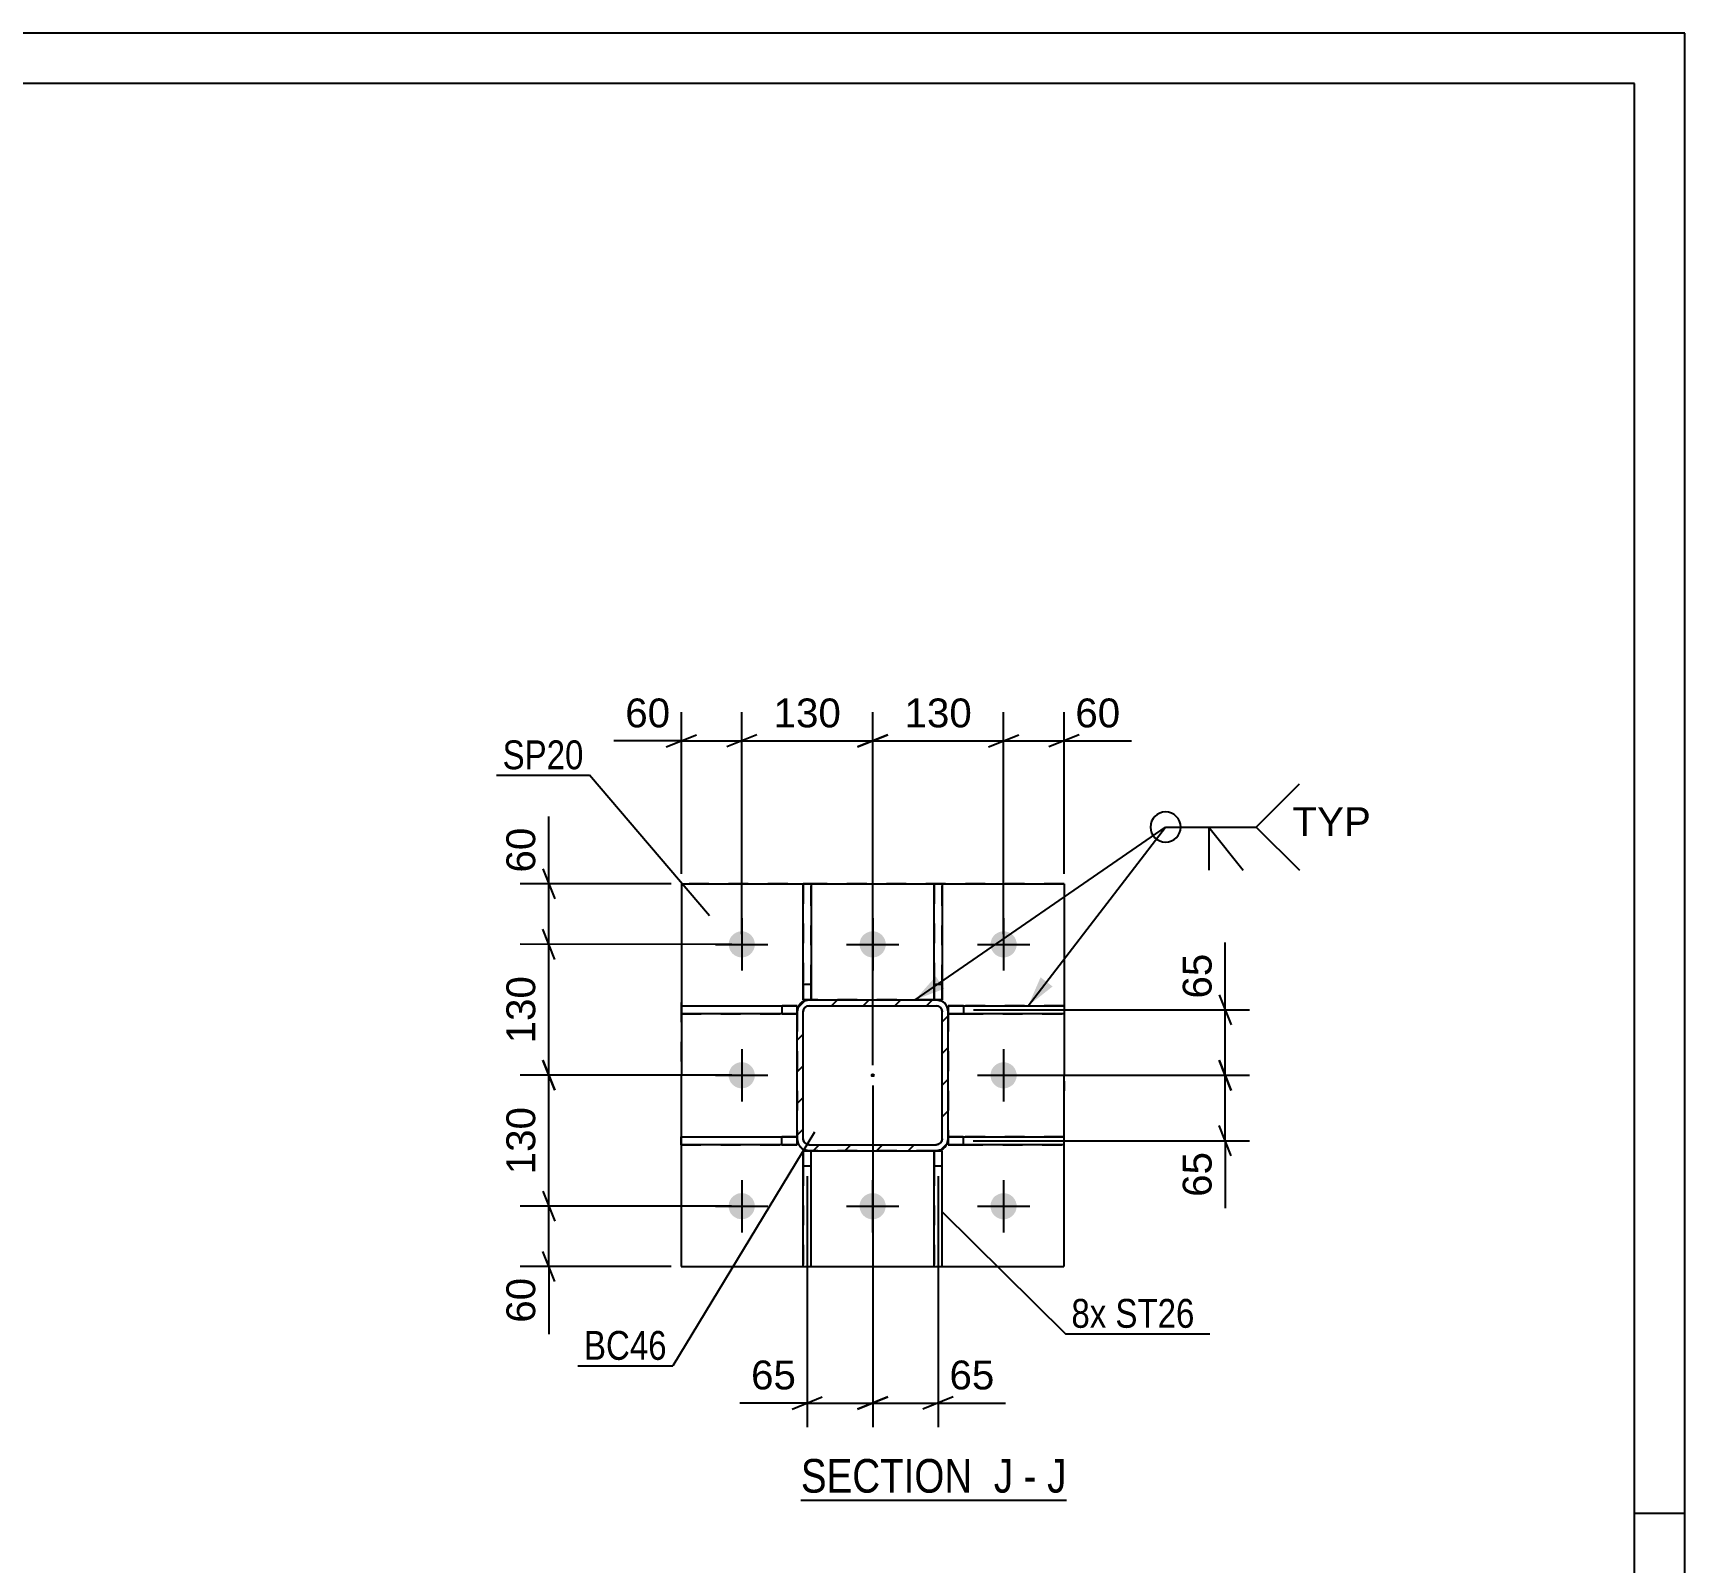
# Model space of a CAD drawing. Header units: millimetres. Extents: x -160 to 681, y -274 to 320.
# Drawn here: x 516.9 to 680.9, y 168.1 to 320 of the extents above; entities that cross this region are included whole.
import ezdxf

# ---------------------------------------------------------------- set-up
doc = ezdxf.new("R2010")
doc.units = ezdxf.units.MM
doc.linetypes.add('DXK_LINE_DOT2', pattern=[3.9198, 1.9599, -1.9599])
doc.linetypes.add('DXK_LINE_DOT3', pattern=[5.9187, 2.979, -0.9799, 0.9799, -0.9799])
doc.styles.add('Arial', font='ARIAL.TTF', dxfattribs={"height": 0.2})
doc.styles.add('Arial Narrow', font='ARIALN.TTF', dxfattribs={"height": 0.2})

# ---------------------------------------------------------------- blocks, each defined once
blk = doc.blocks.new('Unknown-284857079-1134')
at = {"color": 5, "linetype": 'Continuous'}
for p, q in [((680.94, 319.99), (-160.06, 319.99)), ((680.94, -274.01), (680.94, 319.99)), ((675.94, 314.99), (-155.06, 314.99)), ((675.94, -269.01), (675.94, 314.99)), ((680.94, 172.99), (675.94, 172.99))]:
    blk.add_line(p, q, dxfattribs=at)
blk = doc.blocks.new('Unknown-284857079-24 - 1971')
at = {"color": 6, "linetype": 'Continuous'}
blk.add_line((593.16, 174.31), (619.53, 174.31), dxfattribs=at)
at = {"color": 0, "linetype": 'Continuous'}
for points in [[(611.27, 175.06), (611.27, 178.56), (593.16, 178.56), (593.16, 175.06)], [(614.23, 175.06), (614.23, 178.56), (612.32, 178.56), (612.32, 175.06)], [(616.56, 175.06), (616.56, 178.56), (615.28, 178.56), (615.28, 175.06)], [(619.53, 175.06), (619.53, 178.56), (617.61, 178.56), (617.61, 175.06)]]:
    blk.add_wipeout(points, dxfattribs=at)
at = {"color": 7, "linetype": 'Continuous', "style": 'Arial Narrow'}
for s, p in [('SECTION ', (593.16, 175.06)), ('J', (612.32, 175.06)), ('J', (617.61, 175.06)), ('-', (615.28, 175.06))]:
    blk.add_text(s, height=3.34, dxfattribs=at).set_placement(p)
blk = doc.blocks.new('Part-284857079-2056 - 1971')
at = {"linetype": 'Continuous'}
h = blk.add_hatch(dxfattribs=at)
h.set_pattern_fill('', scale=0.7, style=0, pattern_type=0)
h.set_pattern_definition([(45, (607.045, 209.0912), (-1.57154, 1.57154), [])])
h.paths.add_polyline_path([(606.59, 209), (607.04, 209.09), (607.43, 209.35), (607.69, 209.74), (607.79, 210.2), (607.79, 222.8), (607.7, 223.26), (607.44, 223.65), (607.05, 223.91), (606.59, 224), (593.99, 224), (593.53, 223.91), (593.14, 223.65), (592.88, 223.26), (592.79, 222.8), (592.79, 210.2), (592.88, 209.74), (593.14, 209.35), (593.53, 209.09), (593.99, 209)])
h.paths.add_polyline_path([(593.99, 209.6), (593.76, 209.65), (593.56, 209.78), (593.43, 209.97), (593.39, 210.2), (593.39, 222.8), (593.43, 223.03), (593.56, 223.23), (593.76, 223.36), (593.99, 223.4), (606.59, 223.4), (606.82, 223.35), (607.01, 223.22), (607.14, 223.03), (607.19, 222.8), (607.19, 210.2), (607.14, 209.97), (607.01, 209.78), (606.82, 209.65), (606.59, 209.6)])
blk.add_hatch(color=246, dxfattribs=at).paths.add_polyline_path([(600.29, 216.4, -1), (600.29, 216.6, -1)])
at = {"color": 7, "linetype": 'DXK_LINE_DOT2'}
for p, q in [((592.79, 222.81), (592.88, 223.26)), ((593.56, 223.23), (593.43, 223.03)), ((593.53, 223.91), (593.99, 224)), ((593.76, 223.36), (593.56, 223.23)), ((593.99, 223.4), (593.76, 223.36)), ((606.59, 224), (593.99, 224)), ((593.99, 223.4), (606.59, 223.4)), ((606.59, 224), (607.05, 223.91)), ((606.82, 223.35), (606.59, 223.4)), ((607.01, 223.22), (606.82, 223.35)), ((607.14, 223.03), (607.01, 223.22)), ((607.7, 223.26), (607.79, 222.8)), ((592.79, 222.8), (592.79, 222.81)), ((592.79, 222.8), (592.79, 210.2)), ((593.43, 223.03), (593.39, 222.8)), ((593.39, 210.2), (593.39, 222.8)), ((607.19, 222.8), (607.14, 223.03)), ((607.19, 210.2), (607.19, 222.8)), ((607.79, 222.8), (607.79, 210.2)), ((592.88, 209.74), (592.79, 210.2)), ((592.79, 210.2), (592.79, 210.2)), ((593.39, 210.2), (593.43, 209.97)), ((593.43, 209.97), (593.56, 209.78)), ((607.01, 209.78), (607.14, 209.97)), ((607.14, 209.97), (607.19, 210.2)), ((607.79, 210.2), (607.69, 209.74)), ((593.99, 209), (593.53, 209.09)), ((593.56, 209.78), (593.76, 209.65)), ((593.76, 209.65), (593.99, 209.6)), ((593.99, 209.6), (606.59, 209.6)), ((606.59, 209), (593.99, 209)), ((606.59, 209.6), (606.81, 209.65)), ((607.04, 209.09), (606.59, 209)), ((606.81, 209.65), (607.01, 209.78))]:
    blk.add_line(p, q, dxfattribs=at)
at = {"color": 2, "linetype": 'Continuous'}
for p, q in [((592.88, 223.26), (592.79, 222.8)), ((593.43, 223.03), (593.56, 223.23)), ((593.99, 224), (593.53, 223.91)), ((593.56, 223.23), (593.76, 223.36)), ((593.76, 223.36), (593.99, 223.4)), ((593.99, 224), (593.99, 224)), ((593.99, 224), (606.59, 224)), ((593.99, 223.4), (593.99, 223.4)), ((593.99, 223.4), (606.59, 223.4)), ((606.59, 224), (606.59, 224)), ((607.05, 223.91), (606.59, 224)), ((606.59, 223.4), (606.59, 223.4)), ((606.59, 223.4), (606.82, 223.35)), ((606.82, 223.35), (607.01, 223.22)), ((607.01, 223.22), (607.14, 223.03)), ((607.79, 222.8), (607.7, 223.26)), ((592.79, 222.8), (592.79, 222.8)), ((592.79, 210.2), (592.79, 222.8)), ((593.39, 222.8), (593.43, 223.03)), ((593.39, 222.8), (593.39, 222.8)), ((593.39, 210.2), (593.39, 222.8)), ((607.14, 223.03), (607.19, 222.8)), ((607.19, 222.8), (607.19, 222.8)), ((607.19, 210.2), (607.19, 222.8)), ((607.79, 222.8), (607.79, 222.8)), ((607.79, 210.2), (607.79, 222.8)), ((592.79, 210.2), (592.79, 210.2)), ((592.79, 210.2), (592.88, 209.74)), ((593.39, 210.2), (593.39, 210.2)), ((593.43, 209.97), (593.39, 210.2)), ((593.56, 209.78), (593.43, 209.97)), ((607.14, 209.97), (607.01, 209.78)), ((607.19, 210.2), (607.14, 209.97)), ((607.19, 210.2), (607.19, 210.2)), ((607.69, 209.74), (607.79, 210.2)), ((607.79, 210.2), (607.79, 210.2)), ((593.53, 209.09), (593.99, 209)), ((593.76, 209.65), (593.56, 209.78)), ((593.99, 209.6), (593.76, 209.65)), ((593.99, 209.6), (593.99, 209.6)), ((593.99, 209.6), (606.59, 209.6)), ((593.99, 209), (593.99, 209)), ((593.99, 209), (606.59, 209)), ((606.82, 209.65), (606.59, 209.6)), ((606.59, 209.6), (606.59, 209.6)), ((606.59, 209), (607.04, 209.09)), ((606.59, 209), (606.59, 209)), ((607.01, 209.78), (606.82, 209.65))]:
    blk.add_line(p, q, dxfattribs=at)
at = {"color": 7, "linetype": 'DXK_LINE_DOT3'}
blk.add_line((600.29, 216.5), (600.29, 216.5), dxfattribs=at)
at = {"color": 246, "linetype": 'DXK_LINE_DOT2'}
blk.add_line((600.29, 216.5), (600.29, 216.5), dxfattribs=at)
at = {"color": 246, "linetype": 'Continuous'}
blk.add_circle((600.29, 216.5), 0.1, dxfattribs=at)
at = {"color": 7, "linetype": 'DXK_LINE_DOT2'}
for centre, start, end in [((593.99, 222.8), 112.4901, 157.4901), ((606.59, 222.8), 22.4901, 67.4901), ((593.99, 210.2), 202.4901, 247.4901), ((606.59, 210.2), 292.4901, 337.4901)]:
    blk.add_arc(centre, 1.2, start, end, dxfattribs=at)
at = {"color": 2, "linetype": 'Continuous'}
for centre, start, end in [((593.99, 222.8), 112.4901, 157.4901), ((606.59, 222.8), 22.4901, 67.4901), ((593.99, 210.2), 202.4901, 247.4901), ((606.59, 210.2), 292.4901, 337.4901)]:
    blk.add_arc(centre, 1.2, start, end, dxfattribs=at)
blk = doc.blocks.new('Part-284857079-2105 - 1971')
at = {"color": 2, "linetype": 'Continuous'}
for p, q in [((607.79, 223.4), (607.79, 223.4)), ((607.79, 223.4), (619.29, 223.4)), ((607.79, 223.4), (607.79, 222.8)), ((619.29, 223.4), (619.29, 222.6)), ((619.29, 222.6), (607.79, 222.6))]:
    blk.add_line(p, q, dxfattribs=at)
at = {"color": 7, "linetype": 'DXK_LINE_DOT2'}
for p, q in [((609.29, 223.4), (607.79, 223.4)), ((607.79, 223.4), (607.79, 222.6)), ((619.29, 223.4), (609.29, 223.4)), ((609.29, 223.4), (609.29, 222.6)), ((607.79, 222.8), (607.79, 222.6)), ((607.79, 222.6), (609.29, 222.6)), ((607.79, 222.6), (607.79, 222.6)), ((609.29, 222.6), (619.29, 222.6))]:
    blk.add_line(p, q, dxfattribs=at)
blk = doc.blocks.new('Part-284857079-2053 - 1971')
at = {"color": 2, "linetype": 'Continuous'}
for p, q in [((581.29, 235.5), (581.28, 197.5)), ((581.29, 235.5), (581.29, 235.5)), ((581.29, 235.5), (619.29, 235.5)), ((619.29, 235.5), (619.28, 197.5)), ((619.29, 235.5), (619.29, 235.5)), ((581.28, 197.5), (581.28, 197.5)), ((581.28, 197.5), (619.28, 197.5)), ((619.28, 197.5), (619.28, 197.5))]:
    blk.add_line(p, q, dxfattribs=at)
at = {"color": 7, "linetype": 'DXK_LINE_DOT2'}
for p, q in [((581.29, 235.5), (581.28, 197.5)), ((619.29, 235.5), (581.29, 235.5)), ((619.29, 235.5), (619.28, 197.5)), ((581.28, 197.5), (619.28, 197.5))]:
    blk.add_line(p, q, dxfattribs=at)
blk = doc.blocks.new('Part-284857079-2095 - 1971')
at = {"color": 2, "linetype": 'Continuous'}
for p, q in [((581.29, 222.6), (581.29, 223.4)), ((581.29, 223.4), (592.79, 223.4)), ((592.79, 223.4), (592.79, 222.8)), ((592.79, 223.4), (592.79, 223.4)), ((592.79, 222.6), (581.29, 222.6))]:
    blk.add_line(p, q, dxfattribs=at)
at = {"color": 7, "linetype": 'DXK_LINE_DOT2'}
for p, q in [((581.29, 223.4), (591.29, 223.4)), ((591.29, 222.6), (591.29, 223.4)), ((592.79, 223.4), (591.29, 223.4)), ((592.79, 222.6), (592.79, 223.4)), ((581.29, 222.6), (591.29, 222.6)), ((591.29, 222.6), (592.79, 222.6)), ((592.79, 222.8), (592.79, 222.6)), ((592.79, 222.6), (592.79, 222.6))]:
    blk.add_line(p, q, dxfattribs=at)
blk = doc.blocks.new('Part-284857079-2100 - 1971')
at = {"color": 2, "linetype": 'Continuous'}
for p, q in [((581.28, 209.6), (581.28, 210.4)), ((581.28, 210.4), (592.79, 210.4)), ((592.78, 210.4), (592.79, 210.4)), ((592.79, 210.2), (592.79, 209.6)), ((592.79, 209.6), (581.28, 209.6)), ((592.78, 209.6), (592.79, 209.6))]:
    blk.add_line(p, q, dxfattribs=at)
at = {"color": 7, "linetype": 'DXK_LINE_DOT2'}
for p, q in [((581.28, 210.4), (591.28, 210.4)), ((591.28, 209.6), (591.28, 210.4)), ((592.78, 210.4), (591.28, 210.4)), ((592.78, 209.6), (592.78, 210.4)), ((592.79, 210.4), (592.79, 210.2)), ((581.28, 209.6), (591.28, 209.6)), ((591.28, 209.6), (592.78, 209.6))]:
    blk.add_line(p, q, dxfattribs=at)
blk = doc.blocks.new('Part-284857079-2110 - 1971')
at = {"color": 7, "linetype": 'DXK_LINE_DOT2'}
for p, q in [((609.28, 210.4), (607.78, 210.4)), ((607.78, 210.4), (607.79, 210.4)), ((607.78, 210.4), (607.78, 209.6)), ((607.79, 210.4), (607.79, 210.2)), ((619.28, 210.4), (609.28, 210.4)), ((609.28, 210.4), (609.28, 209.6)), ((607.78, 209.6), (609.28, 209.6)), ((609.28, 209.6), (619.28, 209.6))]:
    blk.add_line(p, q, dxfattribs=at)
at = {"color": 2, "linetype": 'Continuous'}
for p, q in [((607.79, 210.4), (619.28, 210.4)), ((607.79, 210.2), (607.79, 209.6)), ((619.28, 210.4), (619.28, 209.6)), ((607.79, 209.6), (607.78, 209.6)), ((619.28, 209.6), (607.79, 209.6))]:
    blk.add_line(p, q, dxfattribs=at)
blk = doc.blocks.new('Part-284857079-2125 - 1971')
at = {"color": 2, "linetype": 'Continuous'}
for p, q in [((607.19, 235.5), (606.39, 235.5)), ((606.39, 224), (606.39, 235.5)), ((607.19, 235.5), (607.19, 224)), ((607.19, 224), (606.59, 224)), ((607.19, 224), (607.19, 224))]:
    blk.add_line(p, q, dxfattribs=at)
at = {"color": 7, "linetype": 'DXK_LINE_DOT2'}
for p, q in [((606.39, 235.5), (606.39, 225.5)), ((607.19, 225.5), (607.19, 235.5)), ((607.19, 225.5), (606.39, 225.5)), ((606.39, 225.5), (606.39, 224)), ((607.19, 224), (607.19, 225.5)), ((606.59, 224), (606.39, 224)), ((607.19, 224), (606.39, 224)), ((606.39, 224), (606.39, 224))]:
    blk.add_line(p, q, dxfattribs=at)
blk = doc.blocks.new('Part-284857079-2130 - 1971')
at = {"color": 2, "linetype": 'Continuous'}
for p, q in [((594.19, 235.5), (593.39, 235.5)), ((593.39, 224), (593.39, 235.5)), ((594.19, 235.5), (594.19, 224)), ((593.99, 224), (593.39, 224)), ((593.39, 224), (593.39, 224))]:
    blk.add_line(p, q, dxfattribs=at)
at = {"color": 7, "linetype": 'DXK_LINE_DOT2'}
for p, q in [((593.39, 235.5), (593.39, 225.5)), ((594.19, 225.5), (594.19, 235.5)), ((594.19, 225.5), (593.39, 225.5)), ((593.39, 225.5), (593.39, 224)), ((594.19, 224), (594.19, 225.5)), ((594.19, 224), (593.39, 224)), ((594.19, 224), (593.99, 224)), ((594.19, 224), (594.19, 224))]:
    blk.add_line(p, q, dxfattribs=at)
blk = doc.blocks.new('Part-284857079-2135 - 1971')
at = {"color": 2, "linetype": 'Continuous'}
for p, q in [((606.38, 197.5), (606.38, 209)), ((607.18, 209), (606.59, 209)), ((607.18, 209), (607.18, 209)), ((607.18, 197.5), (607.18, 209)), ((606.38, 197.5), (607.18, 197.5))]:
    blk.add_line(p, q, dxfattribs=at)
at = {"color": 7, "linetype": 'DXK_LINE_DOT2'}
for p, q in [((606.38, 209), (606.38, 209)), ((606.38, 209), (606.38, 207.5)), ((606.59, 209), (606.38, 209)), ((606.38, 209), (607.18, 209)), ((607.18, 207.5), (607.18, 209)), ((606.38, 207.5), (606.38, 197.5)), ((606.38, 207.5), (607.18, 207.5)), ((607.18, 197.5), (607.18, 207.5))]:
    blk.add_line(p, q, dxfattribs=at)
blk = doc.blocks.new('Part-284857079-2140 - 1971')
at = {"color": 2, "linetype": 'Continuous'}
for p, q in [((593.38, 197.5), (593.39, 209)), ((593.99, 209), (593.39, 209)), ((594.18, 197.5), (594.19, 209)), ((593.38, 197.5), (594.18, 197.5))]:
    blk.add_line(p, q, dxfattribs=at)
at = {"color": 7, "linetype": 'DXK_LINE_DOT2'}
for p, q in [((593.39, 209), (593.38, 209)), ((593.38, 209), (593.38, 207.5)), ((593.38, 209), (594.18, 209)), ((594.19, 209), (593.99, 209)), ((594.18, 209), (594.19, 209)), ((594.18, 207.5), (594.18, 209)), ((593.38, 207.5), (593.38, 197.5)), ((593.38, 207.5), (594.18, 207.5)), ((594.18, 197.5), (594.18, 207.5))]:
    blk.add_line(p, q, dxfattribs=at)
blk = doc.blocks.new('Bolt-284857079-2143 - 1971')
at = {"linetype": 'Continuous'}
for points in [[(586.01, 229.29), (585.99, 229.56), (586.03, 229.83), (586.12, 230.08), (586.27, 230.31), (586.46, 230.5), (586.69, 230.65), (586.94, 230.76), (587.21, 230.8), (587.48, 230.79), (587.74, 230.72), (587.98, 230.6), (588.2, 230.43), (588.37, 230.22), (588.5, 229.98), (588.57, 229.72), (588.59, 229.45), (588.55, 229.18), (588.45, 228.93), (588.31, 228.7), (588.12, 228.5), (587.89, 228.35), (587.64, 228.25), (587.37, 228.21), (587.1, 228.22), (586.84, 228.28), (586.59, 228.41), (586.38, 228.57), (586.21, 228.78), (586.08, 229.02)], [(599.01, 229.28), (598.99, 229.55), (599.03, 229.82), (599.12, 230.08), (599.27, 230.31), (599.46, 230.5), (599.69, 230.65), (599.94, 230.75), (600.21, 230.8), (600.48, 230.79), (600.74, 230.72), (600.98, 230.6), (601.2, 230.43), (601.37, 230.22), (601.5, 229.98), (601.57, 229.72), (601.59, 229.45), (601.55, 229.18), (601.45, 228.92), (601.31, 228.69), (601.12, 228.5), (600.89, 228.35), (600.64, 228.25), (600.37, 228.2), (600.1, 228.21), (599.84, 228.28), (599.59, 228.4), (599.38, 228.57), (599.21, 228.78), (599.08, 229.02)], [(612.01, 229.28), (611.99, 229.55), (612.03, 229.82), (612.12, 230.08), (612.27, 230.31), (612.46, 230.5), (612.69, 230.65), (612.94, 230.75), (613.21, 230.8), (613.48, 230.78), (613.74, 230.72), (613.98, 230.6), (614.2, 230.43), (614.37, 230.22), (614.5, 229.98), (614.57, 229.72), (614.59, 229.44), (614.55, 229.18), (614.45, 228.92), (614.31, 228.69), (614.12, 228.5), (613.89, 228.35), (613.64, 228.25), (613.37, 228.2), (613.1, 228.21), (612.84, 228.28), (612.59, 228.4), (612.38, 228.57), (612.21, 228.78), (612.08, 229.02)], [(586, 216.29), (585.99, 216.56), (586.03, 216.83), (586.12, 217.08), (586.27, 217.31), (586.46, 217.5), (586.68, 217.65), (586.94, 217.76), (587.2, 217.8), (587.48, 217.79), (587.74, 217.72), (587.98, 217.6), (588.2, 217.43), (588.37, 217.22), (588.49, 216.98), (588.57, 216.72), (588.59, 216.45), (588.55, 216.18), (588.45, 215.93), (588.31, 215.7), (588.12, 215.5), (587.89, 215.35), (587.64, 215.25), (587.37, 215.21), (587.1, 215.22), (586.83, 215.28), (586.59, 215.41), (586.38, 215.57), (586.2, 215.78), (586.08, 216.02)], [(612, 216.28), (611.99, 216.55), (612.03, 216.82), (612.12, 217.08), (612.27, 217.31), (612.46, 217.5), (612.68, 217.65), (612.94, 217.75), (613.2, 217.8), (613.48, 217.78), (613.74, 217.72), (613.98, 217.6), (614.2, 217.43), (614.37, 217.22), (614.49, 216.98), (614.57, 216.72), (614.59, 216.44), (614.55, 216.18), (614.45, 215.92), (614.31, 215.69), (614.12, 215.5), (613.89, 215.35), (613.64, 215.25), (613.37, 215.2), (613.1, 215.21), (612.83, 215.28), (612.59, 215.4), (612.38, 215.57), (612.2, 215.78), (612.08, 216.02)], [(586, 203.29), (585.99, 203.56), (586.02, 203.83), (586.12, 204.08), (586.26, 204.31), (586.45, 204.5), (586.68, 204.65), (586.93, 204.76), (587.2, 204.8), (587.47, 204.79), (587.74, 204.72), (587.98, 204.6), (588.19, 204.43), (588.37, 204.22), (588.49, 203.98), (588.57, 203.72), (588.58, 203.45), (588.54, 203.18), (588.45, 202.93), (588.3, 202.7), (588.11, 202.5), (587.89, 202.35), (587.63, 202.25), (587.37, 202.21), (587.09, 202.22), (586.83, 202.28), (586.59, 202.41), (586.37, 202.57), (586.2, 202.78), (586.08, 203.02)], [(599, 203.28), (598.99, 203.55), (599.02, 203.82), (599.12, 204.08), (599.26, 204.31), (599.45, 204.5), (599.68, 204.65), (599.93, 204.75), (600.2, 204.8), (600.47, 204.79), (600.74, 204.72), (600.98, 204.6), (601.19, 204.43), (601.37, 204.22), (601.49, 203.98), (601.57, 203.72), (601.58, 203.45), (601.54, 203.18), (601.45, 202.92), (601.3, 202.69), (601.11, 202.5), (600.89, 202.35), (600.63, 202.25), (600.37, 202.2), (600.09, 202.21), (599.83, 202.28), (599.59, 202.4), (599.37, 202.57), (599.2, 202.78), (599.08, 203.02)], [(612, 203.28), (611.99, 203.55), (612.02, 203.82), (612.12, 204.08), (612.26, 204.31), (612.45, 204.5), (612.68, 204.65), (612.93, 204.75), (613.2, 204.8), (613.47, 204.78), (613.74, 204.72), (613.98, 204.6), (614.19, 204.43), (614.37, 204.22), (614.49, 203.98), (614.57, 203.72), (614.58, 203.44), (614.54, 203.18), (614.45, 202.92), (614.3, 202.69), (614.11, 202.5), (613.89, 202.35), (613.63, 202.25), (613.37, 202.2), (613.09, 202.21), (612.83, 202.28), (612.59, 202.4), (612.37, 202.57), (612.2, 202.78), (612.08, 203.02)]]:
    blk.add_hatch(color=1, dxfattribs=at).paths.add_polyline_path(points)
at = {"color": 1, "linetype": 'Continuous'}
for p, q in [((587.29, 232.1), (587.29, 226.9)), ((600.29, 232.1), (600.29, 226.9)), ((613.29, 232.1), (613.29, 226.9)), ((584.69, 229.5), (589.89, 229.5)), ((597.69, 229.5), (602.89, 229.5)), ((610.69, 229.5), (615.89, 229.5)), ((587.29, 219.1), (587.29, 213.9)), ((613.29, 219.1), (613.29, 213.9)), ((584.69, 216.5), (589.89, 216.5)), ((610.69, 216.5), (615.89, 216.5)), ((587.28, 206.1), (587.28, 200.9)), ((600.28, 206.1), (600.28, 200.9)), ((613.28, 206.1), (613.28, 200.9)), ((584.68, 203.5), (589.88, 203.5)), ((597.68, 203.5), (602.88, 203.5)), ((610.68, 203.5), (615.88, 203.5))]:
    blk.add_line(p, q, dxfattribs=at)
blk = doc.blocks.new('StraightDimension-284857079-20364 - 1971')
at = {"color": 7, "linetype": 'Continuous'}
for p, q in [((600.29, 217.5), (600.29, 252.55)), ((613.29, 230.5), (613.29, 252.55)), ((601.79, 250.3), (598.79, 249.1)), ((600.29, 249.7), (613.29, 249.7)), ((611.79, 249.1), (614.79, 250.3))]:
    blk.add_line(p, q, dxfattribs=at)
at = {"color": 0}
blk.add_wipeout([(610.72, 250.45), (610.72, 254.65), (602.85, 254.65), (602.85, 250.45)], dxfattribs=at)
at = {"color": 3, "style": 'Arial'}
blk.add_text('130', height=2.865, dxfattribs=at).set_placement((603.45, 251.05))
blk = doc.blocks.new('StraightDimension-284857079-22947 - 1971')
at = {"color": 7, "linetype": 'Continuous'}
for p, q in [((634.69, 218), (635.89, 215)), ((614.29, 216.5), (637.69, 216.5)), ((635.29, 210), (635.29, 216.5)), ((610.28, 210), (637.69, 210)), ((635.89, 208.5), (634.69, 211.5))]:
    blk.add_line(p, q, dxfattribs=at)
at = {"color": 0}
blk.add_wipeout([(634.54, 209.47), (630.34, 209.47), (630.34, 203.83), (634.54, 203.83)], dxfattribs=at)
at = {"color": 7, "linetype": 'Continuous'}
blk.add_line((635.29, 210), (635.29, 203.3), dxfattribs=at)
blk.add_line((635.29, 210), (635.29, 203.3), dxfattribs=at)
at = {"color": 3, "style": 'Arial'}
blk.add_text('65', height=2.865, rotation=90.0002, dxfattribs=at).set_placement((633.94, 204.43))
blk = doc.blocks.new('StraightDimension-284857079-10758 - 1971')
at = {"color": 7, "linetype": 'Continuous'}
for p, q in [((568.73, 215.01), (567.53, 218.01)), ((586.29, 216.5), (565.28, 216.51)), ((568.13, 203.51), (568.13, 216.51)), ((586.28, 203.5), (565.28, 203.51)), ((567.53, 205.01), (568.73, 202.01))]:
    blk.add_line(p, q, dxfattribs=at)
at = {"color": 0}
blk.add_wipeout([(567.38, 213.94), (563.18, 213.94), (563.18, 206.07), (567.38, 206.07)], dxfattribs=at)
at = {"color": 3, "style": 'Arial'}
blk.add_text('130', height=2.865, rotation=89.9888, dxfattribs=at).set_placement((566.78, 206.67))
blk = doc.blocks.new('StraightDimension-284857079-20366 - 1971')
at = {"color": 7, "linetype": 'Continuous'}
for p, q in [((581.29, 236.5), (581.29, 252.55)), ((587.29, 230.5), (587.29, 252.55)), ((579.79, 249.1), (582.79, 250.3)), ((581.29, 249.7), (587.29, 249.7)), ((588.79, 250.3), (585.79, 249.1))]:
    blk.add_line(p, q, dxfattribs=at)
at = {"color": 0}
blk.add_wipeout([(580.76, 250.45), (580.76, 254.65), (575.12, 254.65), (575.12, 250.45)], dxfattribs=at)
at = {"color": 7, "linetype": 'Continuous'}
blk.add_line((581.29, 249.7), (574.59, 249.7), dxfattribs=at)
blk.add_line((581.29, 249.7), (574.59, 249.7), dxfattribs=at)
at = {"color": 3, "style": 'Arial'}
blk.add_text('60', height=2.865, dxfattribs=at).set_placement((575.72, 251.05))
blk = doc.blocks.new('StraightDimension-284857079-22927 - 1971')
at = {"color": 7, "linetype": 'Continuous'}
for p, q in [((600.29, 215.5), (600.29, 181.56)), ((593.78, 206.5), (593.78, 181.56)), ((592.28, 183.36), (595.28, 184.56)), ((593.78, 183.96), (600.29, 183.96)), ((601.79, 184.56), (598.79, 183.36))]:
    blk.add_line(p, q, dxfattribs=at)
at = {"color": 0}
blk.add_wipeout([(593.26, 184.71), (593.26, 188.91), (587.61, 188.91), (587.61, 184.71)], dxfattribs=at)
at = {"color": 7, "linetype": 'Continuous'}
blk.add_line((593.78, 183.96), (587.09, 183.96), dxfattribs=at)
blk.add_line((593.78, 183.96), (587.09, 183.96), dxfattribs=at)
at = {"color": 3, "style": 'Arial'}
blk.add_text('65', height=2.865, dxfattribs=at).set_placement((588.21, 185.31))
blk = doc.blocks.new('StraightDimension-284857079-10756 - 1971')
at = {"color": 7, "linetype": 'Continuous'}
for p, q in [((567.53, 237.01), (568.73, 234.01)), ((580.29, 235.5), (565.28, 235.51)), ((568.13, 229.51), (568.13, 235.51)), ((568.73, 228.01), (567.53, 231.01)), ((586.29, 229.5), (565.28, 229.51))]:
    blk.add_line(p, q, dxfattribs=at)
at = {"color": 0}
blk.add_wipeout([(567.39, 241.68), (563.19, 241.68), (563.18, 236.03), (567.38, 236.03)], dxfattribs=at)
at = {"color": 7, "linetype": 'Continuous'}
blk.add_line((568.13, 235.51), (568.14, 242.2), dxfattribs=at)
blk.add_line((568.13, 235.51), (568.14, 242.2), dxfattribs=at)
at = {"color": 3, "style": 'Arial'}
blk.add_text('60', height=2.865, rotation=89.9888, dxfattribs=at).set_placement((566.78, 236.63))
blk = doc.blocks.new('StraightDimension-284857079-10757 - 1971')
at = {"color": 7, "linetype": 'Continuous'}
for p, q in [((568.73, 228.01), (567.53, 231.01)), ((586.29, 229.5), (565.28, 229.51)), ((568.13, 216.51), (568.13, 229.51)), ((567.53, 218.01), (568.73, 215.01)), ((586.29, 216.5), (565.28, 216.51))]:
    blk.add_line(p, q, dxfattribs=at)
at = {"color": 0}
blk.add_wipeout([(567.38, 226.94), (563.18, 226.94), (563.18, 219.07), (567.38, 219.07)], dxfattribs=at)
at = {"color": 3, "style": 'Arial'}
blk.add_text('130', height=2.865, rotation=89.9888, dxfattribs=at).set_placement((566.78, 219.67))
blk = doc.blocks.new('StraightDimension-284857079-10759 - 1971')
at = {"color": 7, "linetype": 'Continuous'}
for p, q in [((586.28, 203.5), (565.28, 203.51)), ((567.53, 205.01), (568.73, 202.01)), ((568.13, 197.51), (568.13, 203.51)), ((568.73, 196.01), (567.53, 199.01)), ((580.28, 197.5), (565.28, 197.51))]:
    blk.add_line(p, q, dxfattribs=at)
at = {"color": 0}
blk.add_wipeout([(567.38, 196.98), (563.18, 196.98), (563.18, 191.34), (567.38, 191.33)], dxfattribs=at)
at = {"color": 7, "linetype": 'Continuous'}
blk.add_line((568.13, 197.51), (568.13, 190.81), dxfattribs=at)
blk.add_line((568.13, 197.51), (568.13, 190.81), dxfattribs=at)
at = {"color": 3, "style": 'Arial'}
blk.add_text('60', height=2.865, rotation=89.9888, dxfattribs=at).set_placement((566.78, 191.93))
blk = doc.blocks.new('StraightDimension-284857079-20363 - 1971')
at = {"color": 7, "linetype": 'Continuous'}
for p, q in [((613.29, 230.5), (613.29, 252.55)), ((619.29, 236.5), (619.29, 252.55)), ((611.79, 249.1), (614.79, 250.3)), ((613.29, 249.7), (619.29, 249.7)), ((620.79, 250.3), (617.79, 249.1))]:
    blk.add_line(p, q, dxfattribs=at)
at = {"color": 0}
blk.add_wipeout([(625.46, 250.45), (625.46, 254.65), (619.81, 254.65), (619.81, 250.45)], dxfattribs=at)
at = {"color": 7, "linetype": 'Continuous'}
blk.add_line((619.29, 249.7), (625.99, 249.7), dxfattribs=at)
blk.add_line((619.29, 249.7), (625.99, 249.7), dxfattribs=at)
at = {"color": 3, "style": 'Arial'}
blk.add_text('60', height=2.865, dxfattribs=at).set_placement((620.41, 251.05))
blk = doc.blocks.new('StraightDimension-284857079-20365 - 1971')
at = {"color": 7, "linetype": 'Continuous'}
for p, q in [((587.29, 230.5), (587.29, 252.55)), ((600.29, 217.5), (600.29, 252.55)), ((588.79, 250.3), (585.79, 249.1)), ((587.29, 249.7), (600.29, 249.7)), ((598.79, 249.1), (601.79, 250.3))]:
    blk.add_line(p, q, dxfattribs=at)
at = {"color": 0}
blk.add_wipeout([(597.72, 250.45), (597.72, 254.65), (589.85, 254.65), (589.85, 250.45)], dxfattribs=at)
at = {"color": 3, "style": 'Arial'}
blk.add_text('130', height=2.865, dxfattribs=at).set_placement((590.45, 251.05))
blk = doc.blocks.new('StraightDimension-284857079-22926 - 1971')
at = {"color": 7, "linetype": 'Continuous'}
for p, q in [((600.29, 215.5), (600.29, 181.56)), ((606.78, 206.5), (606.78, 181.56)), ((598.79, 183.36), (601.79, 184.56)), ((600.29, 183.96), (606.78, 183.96)), ((608.28, 184.56), (605.28, 183.36))]:
    blk.add_line(p, q, dxfattribs=at)
at = {"color": 0}
blk.add_wipeout([(612.96, 184.71), (612.96, 188.91), (607.31, 188.91), (607.31, 184.71)], dxfattribs=at)
at = {"color": 7, "linetype": 'Continuous'}
blk.add_line((606.78, 183.96), (613.48, 183.96), dxfattribs=at)
blk.add_line((606.78, 183.96), (613.48, 183.96), dxfattribs=at)
at = {"color": 3, "style": 'Arial'}
blk.add_text('65', height=2.865, dxfattribs=at).set_placement((607.91, 185.31))
blk = doc.blocks.new('StraightDimension-284857079-22946 - 1971')
at = {"color": 7, "linetype": 'Continuous'}
for p, q in [((634.69, 224.5), (635.89, 221.5)), ((610.29, 223), (637.69, 223)), ((635.29, 216.5), (635.29, 223)), ((635.89, 215), (634.69, 218)), ((614.29, 216.5), (637.69, 216.5))]:
    blk.add_line(p, q, dxfattribs=at)
at = {"color": 0}
blk.add_wipeout([(634.54, 229.17), (630.34, 229.17), (630.34, 223.52), (634.54, 223.52)], dxfattribs=at)
at = {"color": 7, "linetype": 'Continuous'}
blk.add_line((635.29, 223), (635.29, 229.7), dxfattribs=at)
blk.add_line((635.29, 223), (635.29, 229.7), dxfattribs=at)
at = {"color": 3, "style": 'Arial'}
blk.add_text('65', height=2.865, rotation=90.0002, dxfattribs=at).set_placement((633.94, 224.12))
blk = doc.blocks.new('Mark-284857079-2049 - 1971')
at = {"color": 0}
blk.add_wipeout([(571.58, 246.89), (571.58, 249.89), (563.54, 249.89), (563.54, 246.89)], dxfattribs=at)
blk.add_wipeout([(571.58, 246.89), (571.58, 249.89), (563.54, 249.89), (563.54, 246.89)], dxfattribs=at)
at = {"color": 30, "linetype": 'Continuous'}
for p in [(562.94, 246.29), (584.1, 232.34)]:
    blk.add_line(p, (572.18, 246.29), dxfattribs=at)
at = {"color": 3, "style": 'Arial Narrow'}
blk.add_text('SP20', height=2.863, dxfattribs=at).set_placement((563.54, 246.89))
blk = doc.blocks.new('Mark-284857079-22976 - 1971')
at = {"color": 0}
blk.add_wipeout([(579.84, 188.25), (579.84, 191.25), (571.62, 191.25), (571.62, 188.25)], dxfattribs=at)
blk.add_wipeout([(579.84, 188.25), (579.84, 191.25), (571.62, 191.25), (571.62, 188.25)], dxfattribs=at)
at = {"color": 30, "linetype": 'Continuous'}
for p in [(594.51, 210.86), (571.02, 187.65)]:
    blk.add_line(p, (580.44, 187.65), dxfattribs=at)
at = {"color": 3, "style": 'Arial Narrow'}
blk.add_text('BC46', height=2.863, dxfattribs=at).set_placement((571.62, 188.25))
blk = doc.blocks.new('MarkSet-284857079-2271 - 1971')
at = {"color": 0}
for points in [[(623.49, 191.43), (623.49, 194.43), (620.02, 194.43), (620.02, 191.43)], [(632.25, 191.43), (632.25, 194.43), (624.39, 194.43), (624.39, 191.43)]]:
    blk.add_wipeout(points, dxfattribs=at)
for points in [[(623.49, 191.43), (623.49, 194.43), (620.02, 194.43), (620.02, 191.43)], [(632.25, 191.43), (632.25, 194.43), (624.39, 194.43), (624.39, 191.43)]]:
    blk.add_wipeout(points, dxfattribs=at)
at = {"color": 30, "linetype": 'Continuous'}
for p, q in [((607.18, 202.94), (619.42, 190.83)), ((619.42, 190.83), (633.75, 190.83))]:
    blk.add_line(p, q, dxfattribs=at)
at = {"color": 3, "style": 'Arial Narrow'}
for s, p in [('8x', (620.02, 191.43)), ('ST26', (624.39, 191.43))]:
    blk.add_text(s, height=2.863, dxfattribs=at).set_placement(p)
blk = doc.blocks.new('WeldMark-284857079-20442 - 1971')
at = {"linetype": 'Continuous'}
for points in [[(607.4, 225.09), (604.5, 224), (606.55, 226.32)], [(618.15, 225.32), (615.73, 223.4), (616.96, 226.23)]]:
    blk.add_hatch(color=30, dxfattribs=at).paths.add_polyline_path(points)
at = {"color": 30, "linetype": 'Continuous'}
for p, q in [((604.5, 224), (629.37, 241.15)), ((615.73, 223.4), (629.37, 241.15)), ((629.37, 241.15), (638.37, 241.15))]:
    blk.add_line(p, q, dxfattribs=at)
at = {"color": 3, "linetype": 'Continuous'}
for q in [(637.09, 236.87), (633.66, 236.87)]:
    blk.add_line((633.66, 241.15), q, dxfattribs=at)
for start, end in [(90, 270), (270, 90)]:
    blk.add_arc((629.37, 241.15), 1.5, start, end, dxfattribs=at)
at = {"color": 0, "linetype": 'Continuous'}
blk.add_wipeout([(649.75, 240.25), (649.75, 243.25), (641.97, 243.25), (641.97, 240.25)], dxfattribs=at)
blk.add_wipeout([(649.75, 240.25), (649.75, 243.25), (641.97, 243.25), (641.97, 240.25)], dxfattribs=at)
at = {"color": 3, "linetype": 'Continuous'}
for q in [(642.66, 245.44), (642.66, 236.87)]:
    blk.add_line((638.37, 241.15), q, dxfattribs=at)
at = {"color": 3, "linetype": 'Continuous', "style": 'Arial'}
blk.add_text('TYP', height=2.865, dxfattribs=at).set_placement((641.97, 240.25))

msp = doc.modelspace()

# ---------------------------------------------------------------- block references
for name in ['Unknown-284857079-1134', 'Part-284857079-2053 - 1971', 'Part-284857079-2130 - 1971', 'Part-284857079-2125 - 1971', 'Bolt-284857079-2143 - 1971', 'Part-284857079-2095 - 1971', 'Part-284857079-2056 - 1971', 'Part-284857079-2105 - 1971', 'Part-284857079-2100 - 1971', 'Part-284857079-2110 - 1971', 'Part-284857079-2140 - 1971', 'Part-284857079-2135 - 1971']:
    msp.add_blockref(name, (0, 0))

# ---------------------------------------------------------------- next in the draw order: block references
for name in ['StraightDimension-284857079-20366 - 1971', 'StraightDimension-284857079-20364 - 1971', 'StraightDimension-284857079-10758 - 1971', 'Unknown-284857079-24 - 1971']:
    msp.add_blockref(name, (0, 0))

# ---------------------------------------------------------------- next in the draw order: block references
for name in ['StraightDimension-284857079-20363 - 1971', 'StraightDimension-284857079-10756 - 1971', 'StraightDimension-284857079-22947 - 1971', 'StraightDimension-284857079-22927 - 1971']:
    msp.add_blockref(name, (0, 0))

# ---------------------------------------------------------------- next in the draw order: block references
for name in ['Mark-284857079-2049 - 1971', 'StraightDimension-284857079-10757 - 1971', 'StraightDimension-284857079-22926 - 1971', 'StraightDimension-284857079-10759 - 1971']:
    msp.add_blockref(name, (0, 0))

# ---------------------------------------------------------------- next in the draw order: block references
for name in ['StraightDimension-284857079-20365 - 1971', 'StraightDimension-284857079-22946 - 1971', 'Mark-284857079-22976 - 1971', 'MarkSet-284857079-2271 - 1971']:
    msp.add_blockref(name, (0, 0))

# ---------------------------------------------------------------- next in the draw order: block references
msp.add_blockref('WeldMark-284857079-20442 - 1971', (0, 0))

doc.saveas('drawing.dxf')
